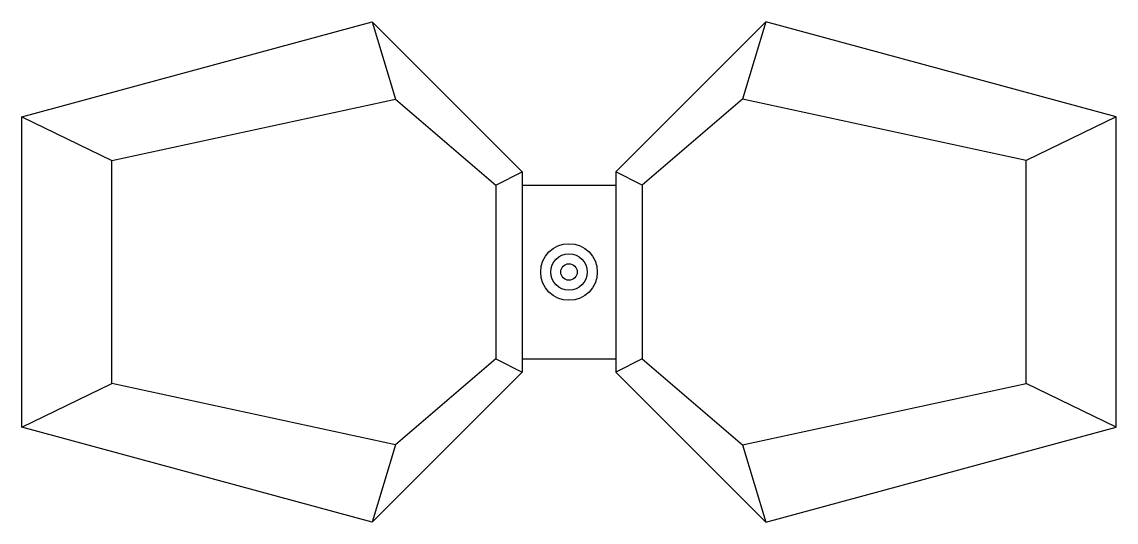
# Model space of a CAD drawing. Header units: millimetres. Extents: x -2874.84 to -2872.66, y 3719.87 to 3720.87.
import ezdxf

# ---------------------------------------------------------------- set-up
doc = ezdxf.new("R2010")
doc.units = ezdxf.units.MM
doc.header["$LTSCALE"] = 10
doc.layers.add('Ele_postes_luz', color=2, linetype='Continuous')

msp = doc.modelspace()

# ---------------------------------------------------------------- linework, layer by layer
at = {"layer": 'Ele_postes_luz'}
for p, q in [((-2874.145, 3720.8748), (-2874.0982, 3720.7203)), ((-2873.3576, 3720.8748), (-2873.4044, 3720.7203)), ((-2874.845, 3720.6848), (-2874.665, 3720.598)), ((-2872.6576, 3720.6848), (-2872.8376, 3720.598)), ((-2873.8976, 3720.5481), (-2873.845, 3720.5748)), ((-2873.605, 3720.5481), (-2873.6576, 3720.5748)), ((-2873.8976, 3720.5481), (-2873.8976, 3720.2015)), ((-2873.845, 3720.5481), (-2873.6576, 3720.5481)), ((-2873.6576, 3720.5481), (-2873.6576, 3720.2015)), ((-2873.605, 3720.5481), (-2873.605, 3720.2015)), ((-2873.8976, 3720.2015), (-2873.845, 3720.1748)), ((-2873.845, 3720.2015), (-2873.6576, 3720.2015)), ((-2873.605, 3720.2015), (-2873.6576, 3720.1748)), ((-2874.845, 3720.0648), (-2874.665, 3720.1517)), ((-2872.6576, 3720.0648), (-2872.8376, 3720.1517)), ((-2874.0982, 3720.0293), (-2874.145, 3719.8748)), ((-2873.4044, 3720.0293), (-2873.3576, 3719.8748))]:
    msp.add_line(p, q, dxfattribs=at)
for points in [[(-2873.845, 3720.5748), (-2873.845, 3720.1748), (-2874.145, 3719.8748), (-2874.845, 3720.0648), (-2874.845, 3720.6848), (-2874.145, 3720.8748)], [(-2873.6576, 3720.5748), (-2873.6576, 3720.1748), (-2873.3576, 3719.8748), (-2872.6576, 3720.0648), (-2872.6576, 3720.6848), (-2873.3576, 3720.8748)]]:
    msp.add_lwpolyline(points, close=True, dxfattribs=at)
for points in [[(-2873.8976, 3720.2015), (-2874.0982, 3720.0293), (-2874.665, 3720.1517), (-2874.665, 3720.598), (-2874.0982, 3720.7203), (-2873.8976, 3720.5481)], [(-2873.605, 3720.2015), (-2873.4044, 3720.0293), (-2872.8376, 3720.1517), (-2872.8376, 3720.598), (-2873.4044, 3720.7203), (-2873.605, 3720.5481)]]:
    msp.add_lwpolyline(points, dxfattribs=at)
at = {"layer": 'Ele_postes_luz', "color": 1}
for radius in [0.0566, 0.0366, 0.0166]:
    msp.add_circle((-2873.7513, 3720.3748), radius, dxfattribs=at)

doc.saveas('drawing.dxf')
